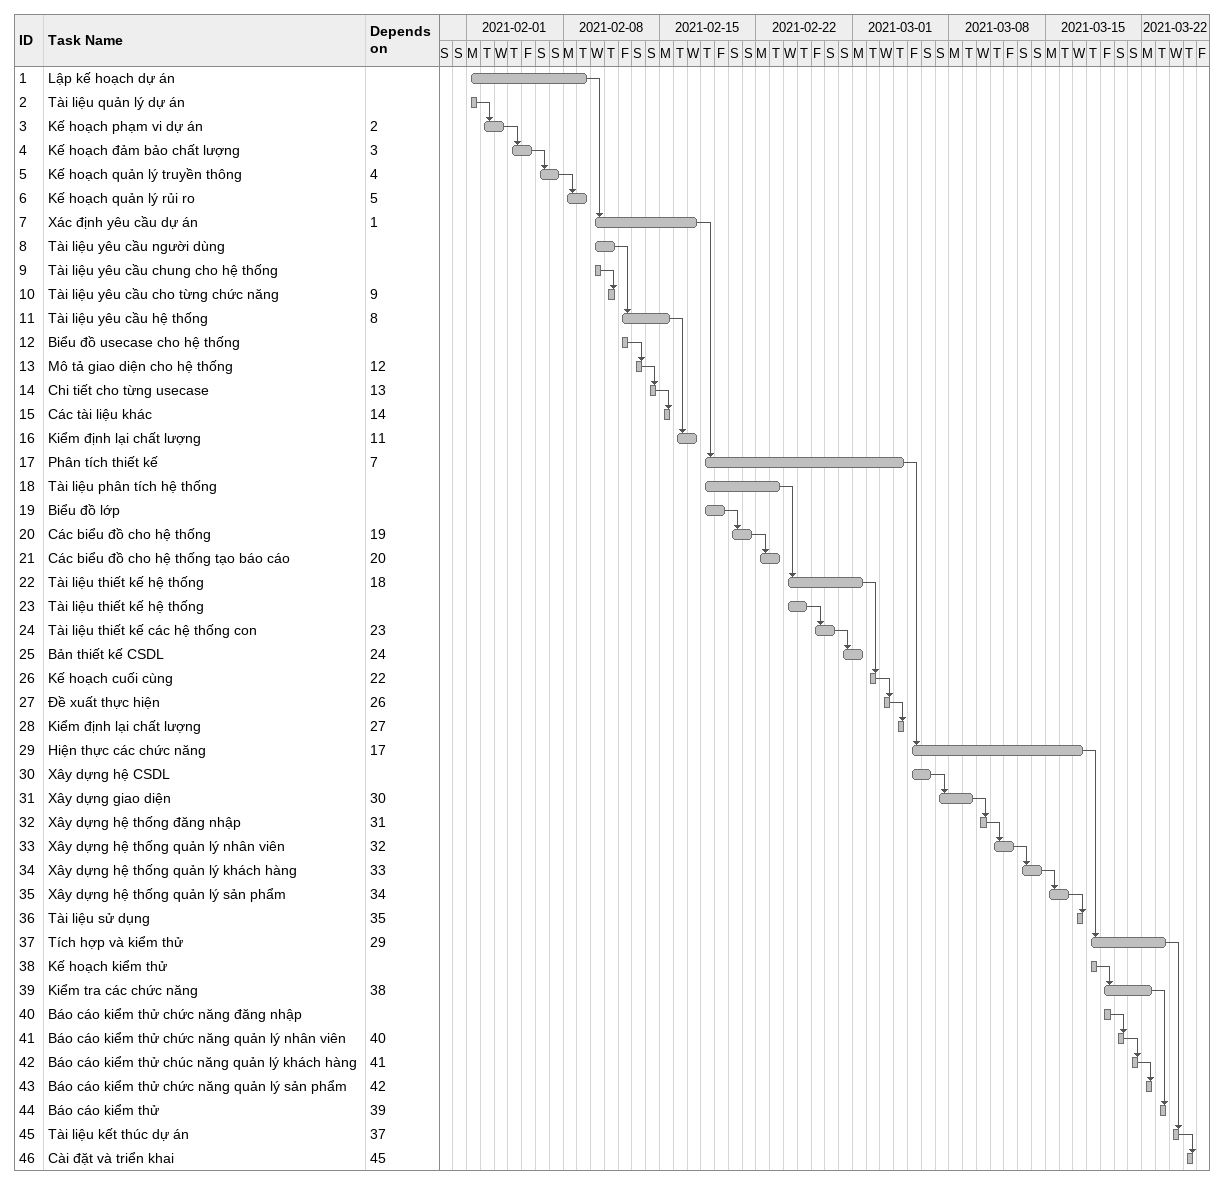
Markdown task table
| ID | Task | Start | Finish | Predecessors |
|---|---|---|---|---|
| 1 | Lập kế hoạch dự án | 2021-02-01 | 2021-02-09 |  |
| 2 | Tài liệu quản lý dự án | 2021-02-01 | 2021-02-01 |  |
| 3 | Kế hoạch phạm vi dự án | 2021-02-02 | 2021-02-03 | 2 |
| 4 | Kế hoạch đảm bảo chất lượng | 2021-02-04 | 2021-02-05 | 3 |
| 5 | Kế hoạch quản lý truyền thông | 2021-02-06 | 2021-02-07 | 4 |
| 6 | Kế hoạch quản lý rủi ro | 2021-02-08 | 2021-02-09 | 5 |
| 7 | Xác định yêu cầu dự án | 2021-02-10 | 2021-02-17 | 1 |
| 8 | Tài liệu yêu cầu người dùng | 2021-02-10 | 2021-02-11 |  |
| 9 | Tài liệu yêu cầu chung cho hệ thống | 2021-02-10 | 2021-02-10 |  |
| 10 | Tài liệu yêu cầu cho từng chức năng | 2021-02-11 | 2021-02-11 | 9 |
| 11 | Tài liệu yêu cầu hệ thống | 2021-02-12 | 2021-02-15 | 8 |
| 12 | Biểu đồ usecase cho hệ thống | 2021-02-12 | 2021-02-12 |  |
| 13 | Mô tả giao diện cho hệ thống | 2021-02-13 | 2021-02-13 | 12 |
| 14 | Chi tiết cho từng usecase | 2021-02-14 | 2021-02-14 | 13 |
| 15 | Các tài liệu khác | 2021-02-15 | 2021-02-15 | 14 |
| 16 | Kiểm định lại chất lượng | 2021-02-16 | 2021-02-17 | 11 |
| 17 | Phân tích thiết kế | 2021-02-18 | 2021-03-04 | 7 |
| 18 | Tài liệu phân tích hệ thống | 2021-02-18 | 2021-02-23 |  |
| 19 | Biểu đồ lớp | 2021-02-18 | 2021-02-19 |  |
| 20 | Các biểu đồ cho hệ thống | 2021-02-20 | 2021-02-21 | 19 |
| 21 | Các biểu đồ cho hệ thống tạo báo cáo | 2021-02-22 | 2021-02-23 | 20 |
| 22 | Tài liệu thiết kế hệ thống | 2021-02-24 | 2021-03-01 | 18 |
| 23 | Tài liệu thiết kế hệ thống | 2021-02-24 | 2021-02-25 |  |
| 24 | Tài liệu thiết kế các hệ thống con | 2021-02-26 | 2021-02-27 | 23 |
| 25 | Bản thiết kế CSDL | 2021-02-28 | 2021-03-01 | 24 |
| 26 | Kế hoạch cuối cùng | 2021-03-02 | 2021-03-02 | 22 |
| 27 | Đề xuất thực hiện | 2021-03-03 | 2021-03-03 | 26 |
| 28 | Kiểm định lại chất lượng | 2021-03-04 | 2021-03-04 | 27 |
| 29 | Hiện thực các chức năng | 2021-03-05 | 2021-03-17 | 17 |
| 30 | Xây dựng hệ CSDL | 2021-03-05 | 2021-03-06 |  |
| 31 | Xây dựng giao diện | 2021-03-07 | 2021-03-09 | 30 |
| 32 | Xây dựng hệ thống đăng nhập | 2021-03-10 | 2021-03-10 | 31 |
| 33 | Xây dựng hệ thống quản lý nhân viên | 2021-03-11 | 2021-03-12 | 32 |
| 34 | Xây dựng hệ thống quản lý khách hàng | 2021-03-13 | 2021-03-14 | 33 |
| 35 | Xây dựng hệ thống quản lý sản phẩm | 2021-03-15 | 2021-03-16 | 34 |
| 36 | Tài liệu sử dụng | 2021-03-17 | 2021-03-17 | 35 |
| 37 | Tích hợp và kiểm thử | 2021-03-18 | 2021-03-23 | 29 |
| 38 | Kế hoạch kiểm thử | 2021-03-18 | 2021-03-18 |  |
| 39 | Kiểm tra các chức năng | 2021-03-19 | 2021-03-22 | 38 |
| 40 | Báo cáo kiểm thử chức năng đăng nhập | 2021-03-19 | 2021-03-19 |  |
| 41 | Báo cáo kiểm thử chức năng quản lý nhân viên | 2021-03-20 | 2021-03-20 | 40 |
| 42 | Báo cáo kiểm thử chúc năng quản lý khách hàng | 2021-03-21 | 2021-03-21 | 41 |
| 43 | Báo cáo kiểm thử chức năng quản lý sản phẩm | 2021-03-22 | 2021-03-22 | 42 |
| 44 | Báo cáo kiểm thử | 2021-03-23 | 2021-03-23 | 39 |
| 45 | Tài liệu kết thúc dự án | 2021-03-24 | 2021-03-24 | 37 |
| 46 | Cài đặt và triển khai | 2021-03-25 | 2021-03-25 | 45 |
